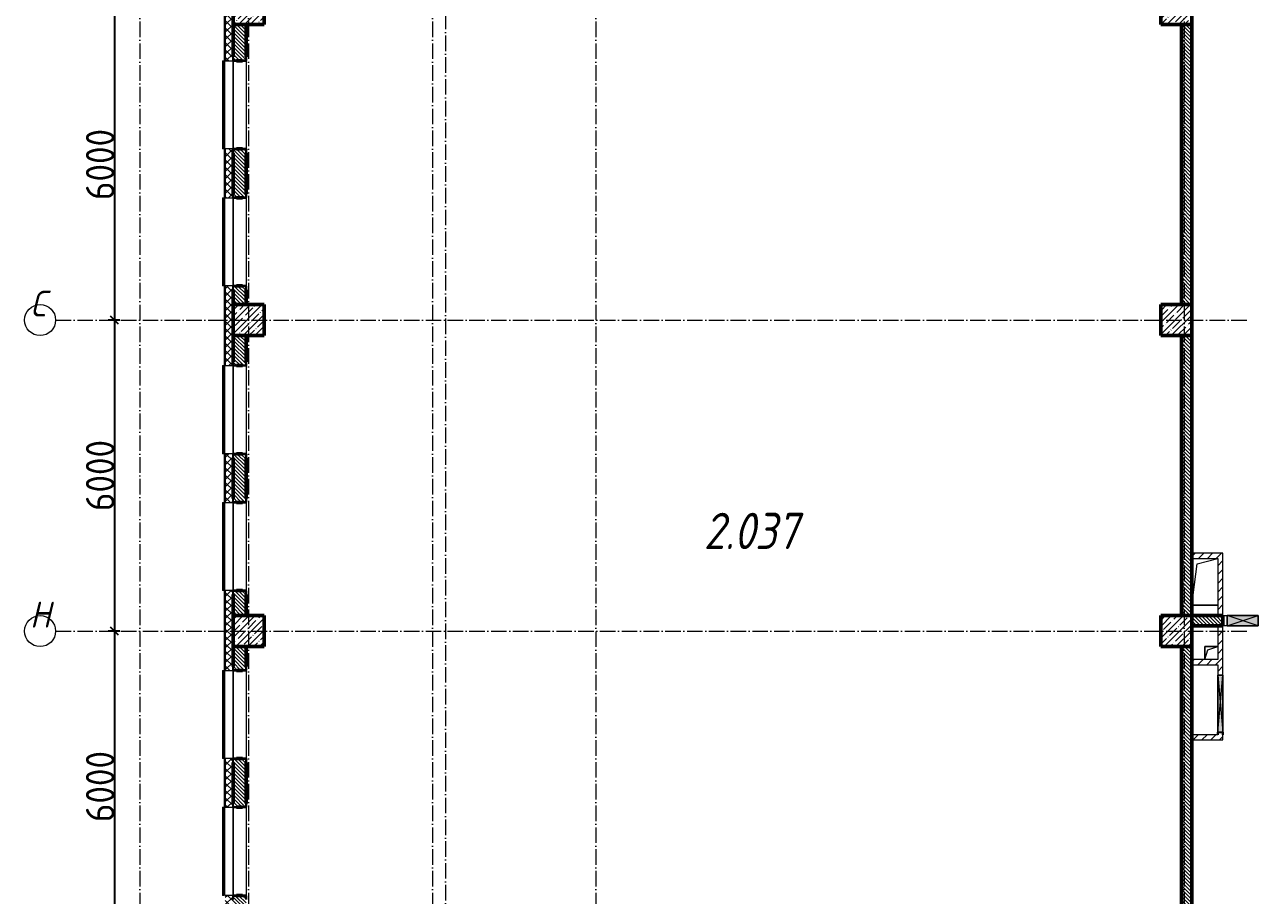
# Model space of a CAD drawing. Header units: millimetres. Extents: x -136833 to 49383, y -8033 to 344618.
# Drawn here: x -64708 to -41034, y 265378 to 282178 of the extents above; entities that cross this region are included whole.
import ezdxf

# ---------------------------------------------------------------- set-up
doc = ezdxf.new("R2010")
doc.units = ezdxf.units.MM
doc.linetypes.add('50_200_ШТРИХ_1Т_ш5_п1_п1_', pattern=[700, 500, -100, 0, -100])
for name, color, linetype, lineweight in [('A-____-____-DIMS', 7, 'Continuous', 9), ('A-DETL-GENF-OTLN', 7, 'Continuous', 9), ('A-FLOR-____-OTLN', 7, 'Continuous', 9), ('A-GENM-____-MCUT', 7, 'Continuous', 25), ('A-GENM-____-OTLN', 7, 'Continuous', 9), ('A-GENM-____-OTLN-1', 7, 'Continuous', 25), ('A-GLAZ-____-OTLN', 7, 'Continuous', 9), ('A-WALL-____-MCUT-2', 7, 'Continuous', 50), ('A-WALL-____-MCUT-3', 7, 'Continuous', 9), ('A-WALL-____-OTLN', 7, 'Continuous', 9), ('A-WALL-____-PATT-1', 7, 'Continuous', 9), ('A-WALL-FNSH-MCUT-1', 7, 'Continuous', 9), ('I-WALL-____-OTLN', 7, 'Continuous', 9), ('S-COLS-____-MCUT', 7, 'Continuous', 50), ('S-COLS-____-OTLN', 7, 'Continuous', 9), ('S-GRID-____-IDEN', 7, 'Continuous', 9), ('S-GRID-____-OTLN-1', 7, '50_200_ШТРИХ_1Т_ш5_п1_п1_', 9), ('Марки помещений', 7, 'Continuous', 9)]:
    doc.layers.add(name, color=color, linetype=linetype, lineweight=lineweight)
doc.layers.add('A-GLAZ-____-OTLN-1', color=7, linetype='Continuous', lineweight=9, true_color=0xc0c0c0)
doc.styles.add('ISOCPEUR_I', font='isocpeui.ttf', dxfattribs={"width": 0.9, "height": 2.5})
doc.styles.add('ISOCPEUR_I_3', font='isocpeui.ttf', dxfattribs={"width": 0.85, "height": 2.2})
doc.styles.add('ISOCPEUR_I_9', font='isocpeui.ttf', dxfattribs={"width": 0.9, "height": 250})
doc.styles.add('СПДС', font='isocpeur.ttf', dxfattribs={"width": 0.9})
doc.dimstyles.new('ISO-2_5_0_9К_БОЛЬШОЙ_ОСИ', dxfattribs={"dimscale": 304.8, "dimtxt": 248.995294, "dimasz": 0.492126, "dimexe": 0.393701, "dimexo": 0, "dimgap": 0, "dimtad": 1, "dimdec": 0, "dimzin": 0, "dimdsep": 46, "dimtxsty": 'ISOCPEUR_I_9', "dimblk1": 'OBLIQUE', "dimblk2": 'OBLIQUE', "dimsah": 1, "dimcen": 0.09, "dimdle": 0.393701, "dimazin": 0, "dimtfac": 1, "dimtdec": 4, "dimtix": 1, "dimtmove": 0, "dimatfit": 3, "dimfxl": 1, "dimtvp": 1, "dimtolj": 1, "dimtzin": 0, "dimarcsym": 2})
pattern_1 = [(135, (-131434.413, 245796.486), (-35.35534, -35.35534), [])]
pattern_2 = [(45, (-131434.41, 245796.49), (-84.85281, 84.85281), [])]

# ---------------------------------------------------------------- blocks, each defined once
blk = doc.blocks.new('BSC_Колонна _Прямоугольная - 600х600-V9-АР1_План отверстий 2 этажа в осях 1-64_А-ГГ')
at = {"layer": 'S-COLS-____-OTLN'}
h = blk.add_hatch(dxfattribs=at)
h.set_pattern_fill('FP_37', color=256, style=0, pattern_type=2)
h.set_pattern_definition([(315, (-36681.04, 71050), (114.04925, 114.04925), []), (315, (-36681.04, 70935.95), (114.04925, 114.04925), [201.613, -40.323, 3.353, -36.97])])
h.paths.add_polyline_path([(-300, 300), (-300, -300), (300, -300), (300, 300)], flags=0)
at = {"layer": 'S-COLS-____-MCUT'}
for p, q in [((300, 300), (-300, 300)), ((-300, 300), (-300, -300)), ((300, -300), (300, 300)), ((-300, -300), (300, -300))]:
    blk.add_line(p, q, dxfattribs=at)
blk = doc.blocks.new('BSC_Колонна _Прямоугольная - 600х600-V10-АР1_План отверстий 2 этажа в осях 1-64_А-ГГ')
at = {"layer": 'S-COLS-____-OTLN'}
h = blk.add_hatch(dxfattribs=at)
h.set_pattern_fill('FP_38', color=256, style=0, pattern_type=2)
h.set_pattern_definition([(45, (-71050, -30681.04), (-114.04925, 114.04925), []), (45, (-70935.95, -30681.04), (-114.04925, 114.04925), [201.613, -40.323, 3.353, -36.97])])
h.paths.add_polyline_path([(-300, -300), (300, -300), (300, 300), (-300, 300)], flags=0)
at = {"layer": 'S-COLS-____-MCUT'}
for p, q in [((300, 300), (-300, 300)), ((-300, 300), (-300, -300)), ((300, -300), (300, 300)), ((-300, -300), (300, -300))]:
    blk.add_line(p, q, dxfattribs=at)
blk = doc.blocks.new('BSC_Колонна _Прямоугольная - 600х600-V11-АР1_План отверстий 2 этажа в осях 1-64_А-ГГ')
at = {"layer": 'S-COLS-____-OTLN'}
h = blk.add_hatch(dxfattribs=at)
h.set_pattern_fill('FP_39', color=256, style=0, pattern_type=2)
h.set_pattern_definition([(45, (-71050, -24681.04), (-114.04925, 114.04925), []), (45, (-70935.95, -24681.04), (-114.04925, 114.04925), [201.613, -40.323, 3.353, -36.97])])
h.paths.add_polyline_path([(-300, -300), (300, -300), (300, 300), (-300, 300), (-300, 135)], flags=0)
at = {"layer": 'S-COLS-____-MCUT'}
for p, q in [((300, 300), (-300, 300)), ((-300, 300), (-300, -300)), ((300, -300), (300, 300)), ((-300, -300), (300, -300))]:
    blk.add_line(p, q, dxfattribs=at)
blk = doc.blocks.new('BSC_Колонна _Прямоугольная - 600х600-26981669-АР1_План отверстий 2 этажа в осях 1-64_А-ГГ')
at = {"layer": 'S-COLS-____-OTLN'}
h = blk.add_hatch(dxfattribs=at)
h.set_pattern_fill('FP_41', color=256, style=0, pattern_type=2)
h.set_pattern_definition([(45, (-88950, -36681.04), (-114.04925, 114.04925), []), (45, (-88835.95, -36681.04), (-114.04925, 114.04925), [201.613, -40.323, 3.353, -36.97])])
h.paths.add_polyline_path([(-300, -300), (300, -300), (300, 300), (-300, 300)], flags=0)
at = {"layer": 'S-COLS-____-MCUT'}
for p, q in [((300, 300), (-300, 300)), ((-300, 300), (-300, -300)), ((300, -300), (300, 300)), ((-300, -300), (300, -300))]:
    blk.add_line(p, q, dxfattribs=at)
blk = doc.blocks.new('BSC_Колонна _Прямоугольная - 600х600-V13-АР1_План отверстий 2 этажа в осях 1-64_А-ГГ')
at = {"layer": 'S-COLS-____-OTLN'}
h = blk.add_hatch(dxfattribs=at)
h.set_pattern_fill('FP_42', color=256, style=0, pattern_type=2)
h.set_pattern_definition([(45, (-88950, -30681.04), (-114.04925, 114.04925), []), (45, (-88835.95, -30681.04), (-114.04925, 114.04925), [201.613, -40.323, 3.353, -36.97])])
h.paths.add_polyline_path([(-300, -300), (300, -300), (300, 300), (-300, 300)], flags=0)
at = {"layer": 'S-COLS-____-MCUT'}
for p, q in [((300, 300), (-300, 300)), ((-300, 300), (-300, -300)), ((300, -300), (300, 300)), ((-300, -300), (300, -300))]:
    blk.add_line(p, q, dxfattribs=at)
blk = doc.blocks.new('BSC_Колонна _Прямоугольная - 600х600-V14-АР1_План отверстий 2 этажа в осях 1-64_А-ГГ')
at = {"layer": 'S-COLS-____-OTLN'}
h = blk.add_hatch(dxfattribs=at)
h.set_pattern_fill('FP_43', color=256, style=0, pattern_type=2)
h.set_pattern_definition([(45, (-88950, -24681.04), (-114.04925, 114.04925), []), (45, (-88835.95, -24681.04), (-114.04925, 114.04925), [201.613, -40.323, 3.353, -36.97])])
h.paths.add_polyline_path([(-300, -300), (300, -300), (300, 300), (-300, 300), (-300, 135)], flags=0)
at = {"layer": 'S-COLS-____-MCUT'}
for p, q in [((300, 300), (-300, 300)), ((-300, 300), (-300, -300)), ((300, -300), (300, 300)), ((-300, -300), (300, -300))]:
    blk.add_line(p, q, dxfattribs=at)
blk = doc.blocks.new('Фахверк_СКБ_Уголок - 250_2700-27497298-АР1_План отверстий 2 этажа в осях 1-64_А-ГГ')
at = {"layer": 'A-GENM-____-MCUT'}
for p, q in [((200, 181), (125, 181)), ((125, 181), (125, 106)), ((125, 106), (131, 106)), ((131, 106), (131, 175)), ((131, 175), (200, 175)), ((200, 175), (200, 181)), ((131, -6), (125, -6)), ((125, -6), (125, -81)), ((125, -81), (200, -81)), ((131, -75), (131, -6)), ((200, -75), (131, -75)), ((200, -81), (200, -75))]:
    blk.add_line(p, q, dxfattribs=at)
blk = doc.blocks.new('AR_Отверстие прямоугольное _в плите_ - AR_Отверстие прямоугольное _в плите_-30552785-АР1_План отверстий 2 этажа в осях 1-64_А-ГГ')
at = {"layer": 'A-GENM-____-OTLN'}
for p, q in [((-250, -450), (-150, 350)), ((-150, 350), (250, 450)), ((-250, -450), (250, -450))]:
    blk.add_line(p, q, dxfattribs=at)
blk = doc.blocks.new('AR_Отверстие прямоугольное _в плите_ - AR_Отверстие прямоугольное _в плите_-V176-АР1_План отверстий 2 этажа в осях 1-64_А-ГГ')
at = {"layer": 'A-GENM-____-OTLN'}
for p, q in [((125, 125), (-125, 125)), ((-125, 125), (-125, -125)), ((-125, -125), (-63, 63)), ((-63, 63), (125, 125))]:
    blk.add_line(p, q, dxfattribs=at)
blk = doc.blocks.new('Отлив_СКБ - Отлив витража_СФТК-31883956-АР1_План отверстий 2 этажа в осях 1-64_А-ГГ')
at = {"layer": 'A-GLAZ-____-OTLN-1'}
for points in [[(0, 3), (0, 2), (1700, 3), (1700, 37), (0, 37)], [(0, 2), (0, 0), (1700, 0), (1700, 2)]]:
    blk.add_hatch(color=256, dxfattribs=at).paths.add_polyline_path(points, flags=0)
at = {"layer": 'A-GLAZ-____-OTLN'}
for p, q in [((0, 3), (0, 37)), ((1700, 37), (0, 37)), ((0, 2), (1700, 2)), ((1700, 37), (1700, 3)), ((1700, 0), (0, 0))]:
    blk.add_line(p, q, dxfattribs=at)
blk = doc.blocks.new('154_Фахверк_СКБ_Швеллер - Тип_100_3960_зеркало-V199-АР1_План отверстий 2 этажа в осях 1-64_А-ГГ')
at = {"layer": 'A-GENM-____-MCUT'}
for p, q in [((175, 50), (125, 50)), ((128, 47), (175, 47)), ((128, -47), (128, 47)), ((175, 47), (175, 50)), ((125, -50), (175, -50)), ((175, -47), (128, -47)), ((175, -50), (175, -47))]:
    blk.add_line(p, q, dxfattribs=at)
blk = doc.blocks.new('AR_Отверстие прямоугольное _в стене_ - AR_Отверстие прямоугольное _в стене__ЭОМ-36813478-АР1_План отверстий 2 этажа в осях 1-64_А-ГГ')
at = {"layer": 'A-GLAZ-____-OTLN'}
blk.add_hatch(color=256, dxfattribs=at).paths.add_polyline_path([(300, 100), (-300, 100), (-300, -100), (300, -100), (300, 65)], flags=0)
at = {"layer": 'A-DETL-GENF-OTLN'}
for p, q in [((-300, -100), (-300, 100)), ((-300, 100), (300, 100)), ((300, 100), (-300, -100)), ((-300, 100), (300, -100)), ((300, 100), (-300, 100)), ((-300, 100), (-300, -100)), ((300, 100), (300, -100)), ((300, -100), (300, 100)), ((300, -100), (-300, -100)), ((-300, -100), (300, -100))]:
    blk.add_line(p, q, dxfattribs=at)
blk = doc.blocks.new('AR_Отверстие прямоугольное _в стене_ - AR_Отверстие прямоугольное _в стене__ОВ-36943067-АР1_План отверстий 2 этажа в осях 1-64_А-ГГ')
at = {"layer": 'A-GLAZ-____-OTLN'}
blk.add_hatch(color=256, dxfattribs=at).paths.add_polyline_path([(-550, -50), (550, -50), (550, 50), (-550, 50)], flags=0)
at = {"layer": 'A-DETL-GENF-OTLN'}
for p, q in [((-550, -50), (-550, 50)), ((-550, 50), (550, 50)), ((550, 50), (-550, -50)), ((-550, 50), (550, -50)), ((550, 50), (-550, 50)), ((-550, 50), (-550, -50)), ((550, 50), (550, -50)), ((550, -50), (550, 50)), ((550, -50), (-550, -50)), ((-550, -50), (550, -50))]:
    blk.add_line(p, q, dxfattribs=at)
blk = doc.blocks.new('Ось сетки - Круг_Ø6_00__ISO-2_5_0_9K_-25732049-АР1_План отверстий 2 этажа в осях 1-64_А-ГГ')
at = {"layer": 'S-GRID-____-IDEN'}
blk.add_circle((0, 0), 3, dxfattribs=at)
blk = doc.blocks.new('_Oblique')
at = {"color": 0, "linetype": 'ByBlock', "lineweight": -2}
blk.add_line((-0.5, -0.5), (0.5, 0.5), dxfattribs=at)
blk = doc.blocks.new('*D2137')
at = {"layer": 'A-____-____-DIMS', "color": 0, "lineweight": -2, "transparency": 16777216}
for p, q in [((352337, -50182), (352111, -50182)), ((352231, -50062), (352231, -56302)), ((352337, -56182), (352111, -56182))]:
    blk.add_line(p, q, dxfattribs=at)
at = {"layer": 'Defpoints', "color": 0, "transparency": 16777216}
for p in [(352337, -50182), (352231, -56182), (352337, -56182)]:
    blk.add_point(p, dxfattribs=at)
at = {"layer": 'A-____-____-DIMS', "color": 0, "lineweight": -2, "transparency": 16777216, "xscale": 150, "yscale": 150, "zscale": 150}
for p, rotation in [((352231, -50182), 90), ((352231, -56182), 270)]:
    blk.add_blockref('_Oblique', p, dxfattribs=dict(at, rotation=rotation))
at = {"layer": 'A-____-____-DIMS', "color": 0, "transparency": 16777216, "insert": (351957, -53182), "char_height": 548.6, "attachment_point": 5, "rotation": 90, "style": 'СПДС'}
blk.add_mtext('\\A1;6000', dxfattribs=at)
blk = doc.blocks.new('*D2138')
at = {"layer": 'A-____-____-DIMS', "color": 0, "lineweight": -2, "transparency": 16777216}
for p, q in [((352231, -56062), (352231, -62302)), ((352337, -56182), (352111, -56182)), ((352337, -62182), (352111, -62182))]:
    blk.add_line(p, q, dxfattribs=at)
at = {"layer": 'Defpoints', "color": 0, "transparency": 16777216}
for p in [(352337, -56182), (352231, -62182), (352337, -62182)]:
    blk.add_point(p, dxfattribs=at)
at = {"layer": 'A-____-____-DIMS', "color": 0, "lineweight": -2, "transparency": 16777216, "xscale": 150, "yscale": 150, "zscale": 150}
for p, rotation in [((352231, -56182), 90), ((352231, -62182), 270)]:
    blk.add_blockref('_Oblique', p, dxfattribs=dict(at, rotation=rotation))
at = {"layer": 'A-____-____-DIMS', "color": 0, "transparency": 16777216, "insert": (351957, -59182), "char_height": 548.6, "attachment_point": 5, "rotation": 90, "style": 'СПДС'}
blk.add_mtext('\\A1;6000', dxfattribs=at)
blk = doc.blocks.new('*D2139')
at = {"layer": 'A-____-____-DIMS', "color": 0, "lineweight": -2, "transparency": 16777216}
for p, q in [((352337, -62182), (352111, -62182)), ((352231, -62062), (352231, -68302)), ((352337, -68182), (352111, -68182))]:
    blk.add_line(p, q, dxfattribs=at)
at = {"layer": 'Defpoints', "color": 0, "transparency": 16777216}
for p in [(352337, -62182), (352231, -68182), (352337, -68182)]:
    blk.add_point(p, dxfattribs=at)
at = {"layer": 'A-____-____-DIMS', "color": 0, "lineweight": -2, "transparency": 16777216, "xscale": 150, "yscale": 150, "zscale": 150}
for p, rotation in [((352231, -62182), 90), ((352231, -68182), 270)]:
    blk.add_blockref('_Oblique', p, dxfattribs=dict(at, rotation=rotation))
at = {"layer": 'A-____-____-DIMS', "color": 0, "transparency": 16777216, "insert": (351957, -65182), "char_height": 548.6, "attachment_point": 5, "rotation": 90, "style": 'СПДС'}
blk.add_mtext('\\A1;6000', dxfattribs=at)
blk = doc.blocks.new('3эт')
at = {"layer": 'S-GRID-____-OTLN-1', "color": 251, "ltscale": 0.6, "true_color": 0x636466}
for p, q in [((352720.7, -36982.5), (352720.7, -91346.1)), ((354820.7, -36982.5), (354820.7, -91173.5)), ((358370.7, -36982.5), (358370.7, -75532.4)), ((361520.7, -36982.5), (361520.7, -78293.6)), ((372870.7, -36982.5), (372870.7, -91346.1)), ((358620.7, -37250.7), (358620.7, -75532.4)), ((351097.5, -56182.4), (374089.5, -56182.4)), ((351097.5, -62182.4), (374089.5, -62182.4))]:
    blk.add_line(p, q, dxfattribs=at)
at = {"layer": 'S-GRID-____-IDEN', "char_height": 500, "attachment_point": 1, "style": 'ISOCPEUR_I'}
for s, insert, width in [('\\fISOCPEUR|b0|i1|c204|p34|;\\W.9;С', (350611.3, -55614.8), 202.025), ('\\fISOCPEUR|b0|i1|c204|p34|;\\W.9;Н', (350602.3, -61614.8), 223.671)]:
    blk.add_mtext(s, dxfattribs=dict(at, insert=insert, width=width))
at = {"layer": 'A-____-____-DIMS'}
for base, p1, p2, picture, middle in [((352231.1, -56182.4), (352337.1, -50182.4), (352337.1, -56182.4), '*D2137', (351956.7, -53182.4)), ((352231.1, -62182.4), (352337.1, -56182.4), (352337.1, -62182.4), '*D2138', (351956.7, -59182.4)), ((352231.1, -68182.4), (352337.1, -62182.4), (352337.1, -68182.4), '*D2139', (351956.7, -65182.4))]:
    dim = blk.add_linear_dim(base=base, p1=p1, p2=p2, angle=90, dimstyle='ISO-2_5_0_9К_БОЛЬШОЙ_ОСИ', override={"dimtxt": 1.8, "dimpost": '<>', "dimtxsty": 'СПДС', "dimfxl": 6000}, dxfattribs=at)
    dim.commit()
    dim.dimension.update_dxf_attribs({"geometry": picture, "text_midpoint": middle})

msp = doc.modelspace()

# ---------------------------------------------------------------- hatches: boundary and pattern name
at = {"layer": 'A-WALL-____-PATT-1'}
h = msp.add_hatch(dxfattribs=at)
h.set_pattern_fill('FP_1', color=256, style=0, pattern_type=2)
h.set_pattern_definition([(45, (-131434.41, 245796.49), (-70.71068, 70.71068), []), (135, (-131434.41, 245796.49), (-70.71068, -70.71068), [])])
h.paths.add_polyline_path([(-60834.4, 258127.5), (-60684.4, 258127.5), (-60684.4, 259422.5), (-60690.4, 259422.5), (-60690.4, 259497.5), (-60834.4, 259497.5)], flags=0)
h.paths.add_polyline_path([(-60690.4, 261197.5), (-60690.4, 261272.5), (-60684.4, 261272.5), (-60684.4, 262062.5), (-60690.4, 262062.5), (-60690.4, 262137.5), (-60834.4, 262137.5), (-60834.4, 261197.5), (-60749.5, 261197.5)], flags=0)
h.paths.add_polyline_path([(-60749.5, 263837.5), (-60690.4, 263837.5), (-60690.4, 263912.5), (-60684.4, 263912.5), (-60684.4, 265302.5), (-60690.4, 265302.5), (-60690.4, 265377.5), (-60834.4, 265377.5), (-60834.4, 263837.5)], flags=0)
h.paths.add_polyline_path([(-60690.4, 267077.5), (-60690.4, 267152.5), (-60684.4, 267152.5), (-60684.4, 267942.5), (-60690.4, 267942.5), (-60690.4, 268017.5), (-60834.4, 268017.5), (-60834.4, 267077.5), (-60749.5, 267077.5)], flags=0)
h.paths.add_polyline_path([(-60749.5, 269717.5), (-60690.4, 269717.5), (-60690.4, 269792.5), (-60684.4, 269792.5), (-60684.4, 271182.5), (-60690.4, 271182.5), (-60690.4, 271257.5), (-60834.4, 271257.5), (-60834.4, 269717.5)], flags=0)
h.paths.add_polyline_path([(-60749.5, 272957.5), (-60690.4, 272957.5), (-60690.4, 273032.5), (-60684.4, 273032.5), (-60684.4, 273822.5), (-60690.4, 273822.5), (-60690.4, 273897.5), (-60834.4, 273897.5), (-60834.4, 272957.5)], flags=0)
h.paths.add_polyline_path([(-60690.4, 275597.5), (-60690.4, 275672.5), (-60684.4, 275672.5), (-60684.4, 277062.5), (-60690.4, 277062.5), (-60690.4, 277137.5), (-60834.4, 277137.5), (-60834.4, 275597.5), (-60749.5, 275597.5)], flags=0)
h.paths.add_polyline_path([(-60690.4, 278837.5), (-60690.4, 278912.5), (-60684.4, 278912.5), (-60684.4, 279702.5), (-60690.4, 279702.5), (-60690.4, 279777.5), (-60834.4, 279777.5), (-60834.4, 278837.5), (-60749.5, 278837.5)], flags=0)
h.paths.add_polyline_path([(-60749.5, 281477.5), (-60690.4, 281477.5), (-60690.4, 281552.5), (-60684.4, 281552.5), (-60684.4, 282942.5), (-60690.4, 282942.5), (-60690.4, 283017.5), (-60834.4, 283017.5), (-60834.4, 281477.5)], flags=0)
h.paths.add_polyline_path([(-60749.5, 284717.5), (-60690.4, 284717.5), (-60690.4, 284792.5), (-60684.4, 284792.5), (-60684.4, 285582.5), (-60690.4, 285582.5), (-60690.4, 285657.5), (-60834.4, 285657.5), (-60834.4, 284717.5)], flags=0)
h.paths.add_polyline_path([(-60690.4, 287357.5), (-60690.4, 287432.5), (-60684.4, 287432.5), (-60684.4, 288877.5), (-60834.4, 288877.5), (-60834.4, 287357.5), (-60749.5, 287357.5)], flags=0)
h = msp.add_hatch(dxfattribs=at)
h.set_pattern_fill('FP_6', color=256, style=0, pattern_type=2)
h.set_pattern_definition(pattern_1)
h.paths.add_polyline_path([(-60434.4, 276777.5), (-60434.4, 277131.5), (-60503.4, 277131.5), (-60503.4, 277137.5), (-60615.4, 277137.5), (-60615.4, 277131.5), (-60684.4, 277131.5), (-60684.4, 276777.5), (-60503.4, 276777.5)], flags=0)
h.paths.add_polyline_path([(-60615.4, 278837.5), (-60503.4, 278837.5), (-60503.4, 278843.5), (-60434.4, 278843.5), (-60434.4, 279771.5), (-60503.4, 279771.5), (-60503.4, 279777.5), (-60615.4, 279777.5), (-60615.4, 279771.5), (-60684.4, 279771.5), (-60684.4, 278843.5), (-60615.4, 278843.5)], flags=0)
h.paths.add_polyline_path([(-60503.4, 281477.5), (-60503.4, 281483.5), (-60434.4, 281483.5), (-60434.4, 282177.5), (-60684.4, 282177.5), (-60684.4, 281483.5), (-60615.4, 281483.5), (-60615.4, 281477.5)], flags=0)
h = msp.add_hatch(dxfattribs=at)
h.set_pattern_fill('FP_6', color=256, style=0, pattern_type=2)
h.set_pattern_definition(pattern_1)
h.paths.add_polyline_path([(-42184.4, 276777.5), (-42184.4, 282177.5), (-42384.4, 282177.5), (-42384.4, 276777.5)], flags=0)
h = msp.add_hatch(dxfattribs=at)
h.set_pattern_fill('FP_6', color=256, style=0, pattern_type=2)
h.set_pattern_definition(pattern_1)
h.paths.add_polyline_path([(-60615.4, 270777.5), (-60434.4, 270777.5), (-60434.4, 271251.5), (-60503.4, 271251.5), (-60503.4, 271257.5), (-60615.4, 271257.5), (-60615.4, 271251.5), (-60684.4, 271251.5), (-60684.4, 270777.5)], flags=0)
h.paths.add_polyline_path([(-60615.4, 272957.5), (-60503.4, 272957.5), (-60503.4, 272963.5), (-60434.4, 272963.5), (-60434.4, 273891.5), (-60503.4, 273891.5), (-60503.4, 273897.5), (-60615.4, 273897.5), (-60615.4, 273891.5), (-60684.4, 273891.5), (-60684.4, 272963.5), (-60615.4, 272963.5)], flags=0)
h.paths.add_polyline_path([(-60503.4, 275597.5), (-60503.4, 275603.5), (-60434.4, 275603.5), (-60434.4, 276177.5), (-60684.4, 276177.5), (-60684.4, 275603.5), (-60615.4, 275603.5), (-60615.4, 275597.5)], flags=0)
h = msp.add_hatch(dxfattribs=at)
h.set_pattern_fill('FP_6', color=256, style=0, pattern_type=2)
h.set_pattern_definition(pattern_1)
h.paths.add_polyline_path([(-42184.4, 270777.5), (-42184.4, 276177.5), (-42384.4, 276177.5), (-42384.4, 270777.5)], flags=0)
h = msp.add_hatch(dxfattribs=at)
h.set_pattern_fill('FP_4', color=256, style=0, pattern_type=2)
h.set_pattern_definition(pattern_2)
h.paths.add_polyline_path([(-41684.4, 271877.5), (-41584.4, 271877.5), (-41584.4, 271977.5), (-42184.4, 271977.5), (-42184.4, 271877.5)], flags=0)
h = msp.add_hatch(dxfattribs=at)
h.set_pattern_fill('FP_4', color=256, style=0, pattern_type=2)
h.set_pattern_definition(pattern_2)
h.paths.add_polyline_path([(-41584.4, 270777.5), (-41584.4, 271877.5), (-41684.4, 271877.5), (-41684.4, 270777.5)], flags=0)
h = msp.add_hatch(dxfattribs=at)
h.set_pattern_fill('FP_6', color=256, style=0, pattern_type=2)
h.set_pattern_definition(pattern_1)
h.paths.add_polyline_path([(-41584.4, 270577.5), (-41584.4, 270777.5), (-42184.4, 270777.5), (-42184.4, 270577.5)], flags=0)
h = msp.add_hatch(dxfattribs=at)
h.set_pattern_fill('FP_4', color=256, style=0, pattern_type=2)
h.set_pattern_definition(pattern_2)
h.paths.add_polyline_path([(-41681.4, 268477.5), (-41587.4, 268477.5), (-41587.9, 268524.5), (-41681.4, 268524.5)], flags=0)
h.paths.add_polyline_path([(-41684.4, 269627.5), (-41584.4, 269627.5), (-41584.4, 270577.5), (-41684.4, 270577.5), (-41684.4, 269827.5)], flags=0)
h = msp.add_hatch(dxfattribs=at)
h.set_pattern_fill('FP_6', color=256, style=0, pattern_type=2)
h.set_pattern_definition(pattern_1)
h.paths.add_polyline_path([(-60434.4, 264777.5), (-60434.4, 265371.5), (-60503.4, 265371.5), (-60503.4, 265377.5), (-60615.4, 265377.5), (-60615.4, 265371.5), (-60684.4, 265371.5), (-60684.4, 264777.5), (-60615.4, 264777.5)], flags=0)
h.paths.add_polyline_path([(-60503.4, 267077.5), (-60503.4, 267083.5), (-60434.4, 267083.5), (-60434.4, 268011.5), (-60503.4, 268011.5), (-60503.4, 268017.5), (-60615.4, 268017.5), (-60615.4, 268011.5), (-60684.4, 268011.5), (-60684.4, 267083.5), (-60615.4, 267083.5), (-60615.4, 267077.5)], flags=0)
h.paths.add_polyline_path([(-60503.4, 269717.5), (-60503.4, 269723.5), (-60434.4, 269723.5), (-60434.4, 270177.5), (-60684.4, 270177.5), (-60684.4, 269723.5), (-60615.4, 269723.5), (-60615.4, 269717.5)], flags=0)
h = msp.add_hatch(dxfattribs=at)
h.set_pattern_fill('FP_6', color=256, style=0, pattern_type=2)
h.set_pattern_definition(pattern_1)
h.paths.add_polyline_path([(-42184.4, 264777.5), (-42184.4, 270177.5), (-42384.4, 270177.5), (-42384.4, 264777.5)], flags=0)
h = msp.add_hatch(dxfattribs=at)
h.set_pattern_fill('FP_4', color=256, style=0, pattern_type=2)
h.set_pattern_definition(pattern_2)
h.paths.add_polyline_path([(-41684.4, 269827.5), (-41684.4, 269927.5), (-42184.4, 269927.5), (-42184.4, 269827.5)], flags=0)
h = msp.add_hatch(dxfattribs=at)
h.set_pattern_fill('FP_4', color=256, style=0, pattern_type=2)
h.set_pattern_definition(pattern_2)
h.paths.add_polyline_path([(-41584.4, 268377.5), (-41584.4, 268477.5), (-42184.4, 268477.5), (-42184.4, 268377.5), (-41681.4, 268377.5)], flags=0)

# ---------------------------------------------------------------- linework, layer by layer
at = {"layer": 'A-FLOR-____-OTLN'}
for p, q in [((-41684.4, 270977.5), (-42184.4, 270977.5)), ((-41934.4, 270177.5), (-41684.4, 270177.5)), ((-41934.4, 269927.5), (-41934.4, 270177.5))]:
    msp.add_line(p, q, dxfattribs=at)
at = {"layer": 'A-WALL-____-MCUT-2'}
for p, q in [((-60684.4, 281552.5), (-60684.4, 282177.5)), ((-60684.4, 282177.5), (-60684.4, 281552.5)), ((-60434.4, 281552.5), (-60434.4, 282177.5)), ((-42384.4, 282177.5), (-42384.4, 276777.5)), ((-42184.4, 276777.5), (-42184.4, 282177.5)), ((-60615.4, 281477.5), (-60503.4, 281477.5)), ((-60684.4, 278912.5), (-60684.4, 279702.5)), ((-60684.4, 279702.5), (-60684.4, 278912.5)), ((-60503.4, 279777.5), (-60615.4, 279777.5)), ((-60434.4, 278912.5), (-60434.4, 279702.5)), ((-60615.4, 278837.5), (-60503.4, 278837.5)), ((-60684.4, 276777.5), (-60684.4, 277062.5)), ((-60684.4, 277062.5), (-60684.4, 276777.5)), ((-60503.4, 277137.5), (-60615.4, 277137.5)), ((-60434.4, 276777.5), (-60434.4, 277062.5)), ((-60684.4, 275672.5), (-60684.4, 276177.5)), ((-60684.4, 276177.5), (-60684.4, 275672.5)), ((-60434.4, 275672.5), (-60434.4, 276177.5)), ((-42384.4, 276177.5), (-42384.4, 270777.5)), ((-42184.4, 270777.5), (-42184.4, 276177.5)), ((-60615.4, 275597.5), (-60503.4, 275597.5)), ((-60684.4, 273032.5), (-60684.4, 273822.5)), ((-60684.4, 273822.5), (-60684.4, 273032.5)), ((-60503.4, 273897.5), (-60615.4, 273897.5)), ((-60434.4, 273032.5), (-60434.4, 273822.5)), ((-60615.4, 272957.5), (-60503.4, 272957.5)), ((-60684.4, 270777.5), (-60684.4, 271182.5)), ((-60684.4, 271182.5), (-60684.4, 270777.5)), ((-60503.4, 271257.5), (-60615.4, 271257.5)), ((-60434.4, 270777.5), (-60434.4, 271182.5)), ((-41584.4, 270777.5), (-42184.4, 270777.5)), ((-41584.4, 270577.5), (-41584.4, 270777.5)), ((-42184.4, 270577.5), (-41584.4, 270577.5)), ((-60684.4, 269792.5), (-60684.4, 270177.5)), ((-60684.4, 270177.5), (-60684.4, 269792.5)), ((-60434.4, 269792.5), (-60434.4, 270177.5)), ((-42384.4, 270177.5), (-42384.4, 264777.5)), ((-42184.4, 264777.5), (-42184.4, 270177.5)), ((-60615.4, 269717.5), (-60503.4, 269717.5)), ((-60503.4, 268017.5), (-60615.4, 268017.5)), ((-60684.4, 267152.5), (-60684.4, 267942.5)), ((-60684.4, 267942.5), (-60684.4, 267152.5)), ((-60434.4, 267152.5), (-60434.4, 267942.5)), ((-60615.4, 267077.5), (-60503.4, 267077.5)), ((-60503.4, 265377.5), (-60615.4, 265377.5))]:
    msp.add_line(p, q, dxfattribs=at)
at = {"layer": 'A-WALL-____-MCUT-3'}
for p, q in [((-60846.4, 283017.5), (-60846.4, 281477.5)), ((-60841.4, 283017.5), (-60841.4, 281477.5)), ((-60834.4, 283017.5), (-60834.4, 281477.5)), ((-60834.4, 281477.5), (-60690.4, 281477.5)), ((-60846.4, 279777.5), (-60846.4, 278837.5)), ((-60841.4, 279777.5), (-60841.4, 278837.5)), ((-60690.4, 279777.5), (-60834.4, 279777.5)), ((-60834.4, 279777.5), (-60834.4, 278837.5)), ((-60834.4, 278837.5), (-60690.4, 278837.5)), ((-60846.4, 277137.5), (-60846.4, 275597.5)), ((-60841.4, 277137.5), (-60841.4, 275597.5)), ((-60690.4, 277137.5), (-60834.4, 277137.5)), ((-60834.4, 277137.5), (-60834.4, 275597.5)), ((-60834.4, 275597.5), (-60690.4, 275597.5)), ((-60846.4, 273897.5), (-60846.4, 272957.5)), ((-60841.4, 273897.5), (-60841.4, 272957.5)), ((-60690.4, 273897.5), (-60834.4, 273897.5)), ((-60834.4, 273897.5), (-60834.4, 272957.5)), ((-60834.4, 272957.5), (-60690.4, 272957.5)), ((-60846.4, 271257.5), (-60846.4, 269717.5)), ((-60841.4, 271257.5), (-60841.4, 269717.5)), ((-60690.4, 271257.5), (-60834.4, 271257.5)), ((-60834.4, 271257.5), (-60834.4, 269717.5)), ((-60834.4, 269717.5), (-60690.4, 269717.5)), ((-60846.4, 268017.5), (-60846.4, 267077.5)), ((-60841.4, 268017.5), (-60841.4, 267077.5)), ((-60690.4, 268017.5), (-60834.4, 268017.5)), ((-60834.4, 268017.5), (-60834.4, 267077.5)), ((-60834.4, 267077.5), (-60690.4, 267077.5)), ((-60690.4, 265377.5), (-60834.4, 265377.5))]:
    msp.add_line(p, q, dxfattribs=at)
at = {"layer": 'A-WALL-____-OTLN'}
for p, q in [((-60684.4, 281477.5), (-60684.4, 279777.5)), ((-60684.4, 279777.5), (-60684.4, 281477.5)), ((-60434.4, 281477.5), (-60434.4, 279777.5)), ((-60684.4, 278837.5), (-60684.4, 277137.5)), ((-60684.4, 277137.5), (-60684.4, 278837.5)), ((-60434.4, 278837.5), (-60434.4, 277137.5)), ((-60684.4, 275597.5), (-60684.4, 273897.5)), ((-60684.4, 273897.5), (-60684.4, 275597.5)), ((-60434.4, 275597.5), (-60434.4, 273897.5)), ((-60684.4, 272957.5), (-60684.4, 271257.5)), ((-60684.4, 271257.5), (-60684.4, 272957.5)), ((-60434.4, 272957.5), (-60434.4, 271257.5)), ((-60684.4, 269717.5), (-60684.4, 268017.5)), ((-60684.4, 268017.5), (-60684.4, 269717.5)), ((-60434.4, 269717.5), (-60434.4, 268017.5)), ((-60684.4, 267077.5), (-60684.4, 265377.5)), ((-60684.4, 265377.5), (-60684.4, 267077.5)), ((-60434.4, 267077.5), (-60434.4, 265377.5))]:
    msp.add_line(p, q, dxfattribs=at)
at = {"layer": 'A-WALL-FNSH-MCUT-1'}
for p, q in [((-60854.4, 283017.5), (-60854.4, 281477.5)), ((-60854.4, 281477.5), (-60834.4, 281477.5)), ((-60834.4, 279777.5), (-60854.4, 279777.5)), ((-60854.4, 279777.5), (-60854.4, 278837.5)), ((-60854.4, 278837.5), (-60834.4, 278837.5)), ((-60834.4, 277137.5), (-60854.4, 277137.5)), ((-60854.4, 277137.5), (-60854.4, 275597.5)), ((-60854.4, 275597.5), (-60834.4, 275597.5)), ((-60834.4, 273897.5), (-60854.4, 273897.5)), ((-60854.4, 273897.5), (-60854.4, 272957.5)), ((-60854.4, 272957.5), (-60834.4, 272957.5)), ((-41584.4, 271977.5), (-42184.4, 271977.5)), ((-42184.4, 271977.5), (-42184.4, 271877.5)), ((-42184.4, 271877.5), (-41684.4, 271877.5)), ((-41684.4, 271877.5), (-41684.4, 270777.5)), ((-41584.4, 270777.5), (-41584.4, 271977.5)), ((-60834.4, 271257.5), (-60854.4, 271257.5)), ((-60854.4, 271257.5), (-60854.4, 269717.5)), ((-41684.4, 270777.5), (-41584.4, 270777.5)), ((-41684.4, 270577.5), (-41684.4, 269927.5)), ((-41584.4, 269627.5), (-41584.4, 270577.5)), ((-41684.4, 269927.5), (-42184.4, 269927.5)), ((-42184.4, 269927.5), (-42184.4, 269827.5)), ((-60854.4, 269717.5), (-60834.4, 269717.5)), ((-42184.4, 269827.5), (-41684.4, 269827.5)), ((-41684.4, 269827.5), (-41684.4, 269627.5)), ((-41684.4, 268477.5), (-42184.4, 268477.5)), ((-42184.4, 268477.5), (-42184.4, 268377.5)), ((-41584.4, 268377.5), (-41584.4, 268477.5)), ((-42184.4, 268377.5), (-41584.4, 268377.5)), ((-60834.4, 268017.5), (-60854.4, 268017.5)), ((-60854.4, 268017.5), (-60854.4, 267077.5)), ((-60854.4, 267077.5), (-60834.4, 267077.5))]:
    msp.add_line(p, q, dxfattribs=at)
at = {"layer": 'I-WALL-____-OTLN'}
for p, q in [((-41584.4, 270777.5), (-41504.4, 270777.5)), ((-41504.4, 270577.5), (-41584.4, 270577.5))]:
    msp.add_line(p, q, dxfattribs=at)

# ---------------------------------------------------------------- block references
msp.add_blockref('3эт', (-415205.1, 332659.9))
at = {"layer": 'A-GENM-____-OTLN'}
for name, p in [('AR_Отверстие прямоугольное _в плите_ - AR_Отверстие прямоугольное _в плите_-30552785-АР1_План отверстий 2 этажа в осях 1-64_А-ГГ', (-41934.4, 271427.5)), ('AR_Отверстие прямоугольное _в плите_ - AR_Отверстие прямоугольное _в плите_-V176-АР1_План отверстий 2 этажа в осях 1-64_А-ГГ', (-41809.4, 270052.5))]:
    msp.add_blockref(name, p, dxfattribs=at)
at = {"layer": 'A-GENM-____-OTLN-1'}
for name, p, rotation in [('Фахверк_СКБ_Уголок - 250_2700-27497298-АР1_План отверстий 2 этажа в осях 1-64_А-ГГ', (-60509.4, 281352.5), 89.99999999999991), ('Фахверк_СКБ_Уголок - 250_2700-27497298-АР1_План отверстий 2 этажа в осях 1-64_А-ГГ', (-60609.4, 279902.5), 269.9999999999999), ('Фахверк_СКБ_Уголок - 250_2700-27497298-АР1_План отверстий 2 этажа в осях 1-64_А-ГГ', (-60509.4, 278712.5), 89.99999999999991), ('Фахверк_СКБ_Уголок - 250_2700-27497298-АР1_План отверстий 2 этажа в осях 1-64_А-ГГ', (-60609.4, 277262.5), 269.9999999999999), ('Фахверк_СКБ_Уголок - 250_2700-27497298-АР1_План отверстий 2 этажа в осях 1-64_А-ГГ', (-60509.4, 275472.5), 89.99999999999991), ('Фахверк_СКБ_Уголок - 250_2700-27497298-АР1_План отверстий 2 этажа в осях 1-64_А-ГГ', (-60609.4, 274022.5), 269.9999999999999), ('Фахверк_СКБ_Уголок - 250_2700-27497298-АР1_План отверстий 2 этажа в осях 1-64_А-ГГ', (-60509.4, 272832.5), 89.99999999999991), ('Фахверк_СКБ_Уголок - 250_2700-27497298-АР1_План отверстий 2 этажа в осях 1-64_А-ГГ', (-60609.4, 271382.5), 269.9999999999999), ('Фахверк_СКБ_Уголок - 250_2700-27497298-АР1_План отверстий 2 этажа в осях 1-64_А-ГГ', (-60509.4, 269592.5), 89.99999999999991), ('154_Фахверк_СКБ_Швеллер - Тип_100_3960_зеркало-V199-АР1_План отверстий 2 этажа в осях 1-64_А-ГГ', (-41634.4, 268652.5), 269.9999999999996), ('Фахверк_СКБ_Уголок - 250_2700-27497298-АР1_План отверстий 2 этажа в осях 1-64_А-ГГ', (-60609.4, 268142.5), 269.9999999999999), ('Фахверк_СКБ_Уголок - 250_2700-27497298-АР1_План отверстий 2 этажа в осях 1-64_А-ГГ', (-60509.4, 266952.5), 89.99999999999991), ('Фахверк_СКБ_Уголок - 250_2700-27497298-АР1_План отверстий 2 этажа в осях 1-64_А-ГГ', (-60609.4, 265502.5), 269.9999999999999)]:
    msp.add_blockref(name, p, dxfattribs=dict(at, rotation=rotation))
at = {"layer": 'A-GLAZ-____-OTLN'}
for name, p, rotation in [('Отлив_СКБ - Отлив витража_СФТК-31883956-АР1_План отверстий 2 этажа в осях 1-64_А-ГГ', (-60851.4, 279777.5), 90), ('Отлив_СКБ - Отлив витража_СФТК-31883956-АР1_План отверстий 2 этажа в осях 1-64_А-ГГ', (-60851.4, 277137.5), 90), ('Отлив_СКБ - Отлив витража_СФТК-31883956-АР1_План отверстий 2 этажа в осях 1-64_А-ГГ', (-60851.4, 273897.5), 90), ('Отлив_СКБ - Отлив витража_СФТК-31883956-АР1_План отверстий 2 этажа в осях 1-64_А-ГГ', (-60851.4, 271257.5), 90), ('AR_Отверстие прямоугольное _в стене_ - AR_Отверстие прямоугольное _в стене__ЭОМ-36813478-АР1_План отверстий 2 этажа в осях 1-64_А-ГГ', (-41204.4, 270677.5), 180), ('Отлив_СКБ - Отлив витража_СФТК-31883956-АР1_План отверстий 2 этажа в осях 1-64_А-ГГ', (-60851.4, 268017.5), 90), ('AR_Отверстие прямоугольное _в стене_ - AR_Отверстие прямоугольное _в стене__ОВ-36943067-АР1_План отверстий 2 этажа в осях 1-64_А-ГГ', (-41634.4, 269077.5), 89.99999999999962), ('Отлив_СКБ - Отлив витража_СФТК-31883956-АР1_План отверстий 2 этажа в осях 1-64_А-ГГ', (-60851.4, 265377.5), 90)]:
    msp.add_blockref(name, p, dxfattribs=dict(at, rotation=rotation))
at = {"layer": 'S-COLS-____-OTLN', "rotation": 89.9999999999999}
msp.add_blockref('BSC_Колонна _Прямоугольная - 600х600-V9-АР1_План отверстий 2 этажа в осях 1-64_А-ГГ', (-60384.4, 282477.5), dxfattribs=at)
at = {"layer": 'S-COLS-____-OTLN'}
for name, p in [('BSC_Колонна _Прямоугольная - 600х600-26981669-АР1_План отверстий 2 этажа в осях 1-64_А-ГГ', (-42484.4, 282477.5)), ('BSC_Колонна _Прямоугольная - 600х600-V10-АР1_План отверстий 2 этажа в осях 1-64_А-ГГ', (-60384.4, 276477.5)), ('BSC_Колонна _Прямоугольная - 600х600-V13-АР1_План отверстий 2 этажа в осях 1-64_А-ГГ', (-42484.4, 276477.5)), ('BSC_Колонна _Прямоугольная - 600х600-V11-АР1_План отверстий 2 этажа в осях 1-64_А-ГГ', (-60384.4, 270477.5)), ('BSC_Колонна _Прямоугольная - 600х600-V14-АР1_План отверстий 2 этажа в осях 1-64_А-ГГ', (-42484.4, 270477.5))]:
    msp.add_blockref(name, p, dxfattribs=at)
at = {"layer": 'S-GRID-____-IDEN', "xscale": 99.99999999999993, "yscale": 99.99999999999993, "zscale": 99.99999999999993, "rotation": 269.9999999999995}
for p in [(-64407.6, 276477.5), (-64407.6, 270477.5)]:
    msp.add_blockref('Ось сетки - Круг_Ø6_00__ISO-2_5_0_9K_-25732049-АР1_План отверстий 2 этажа в осях 1-64_А-ГГ', p, dxfattribs=at)

# ---------------------------------------------------------------- texts
at = {"layer": 'Марки помещений', "insert": (-51601.2, 272759.3), "char_height": 700, "width": 785.654, "attachment_point": 1, "style": 'ISOCPEUR_I_3'}
msp.add_mtext('2.037', dxfattribs=at)

doc.saveas('drawing.dxf')
